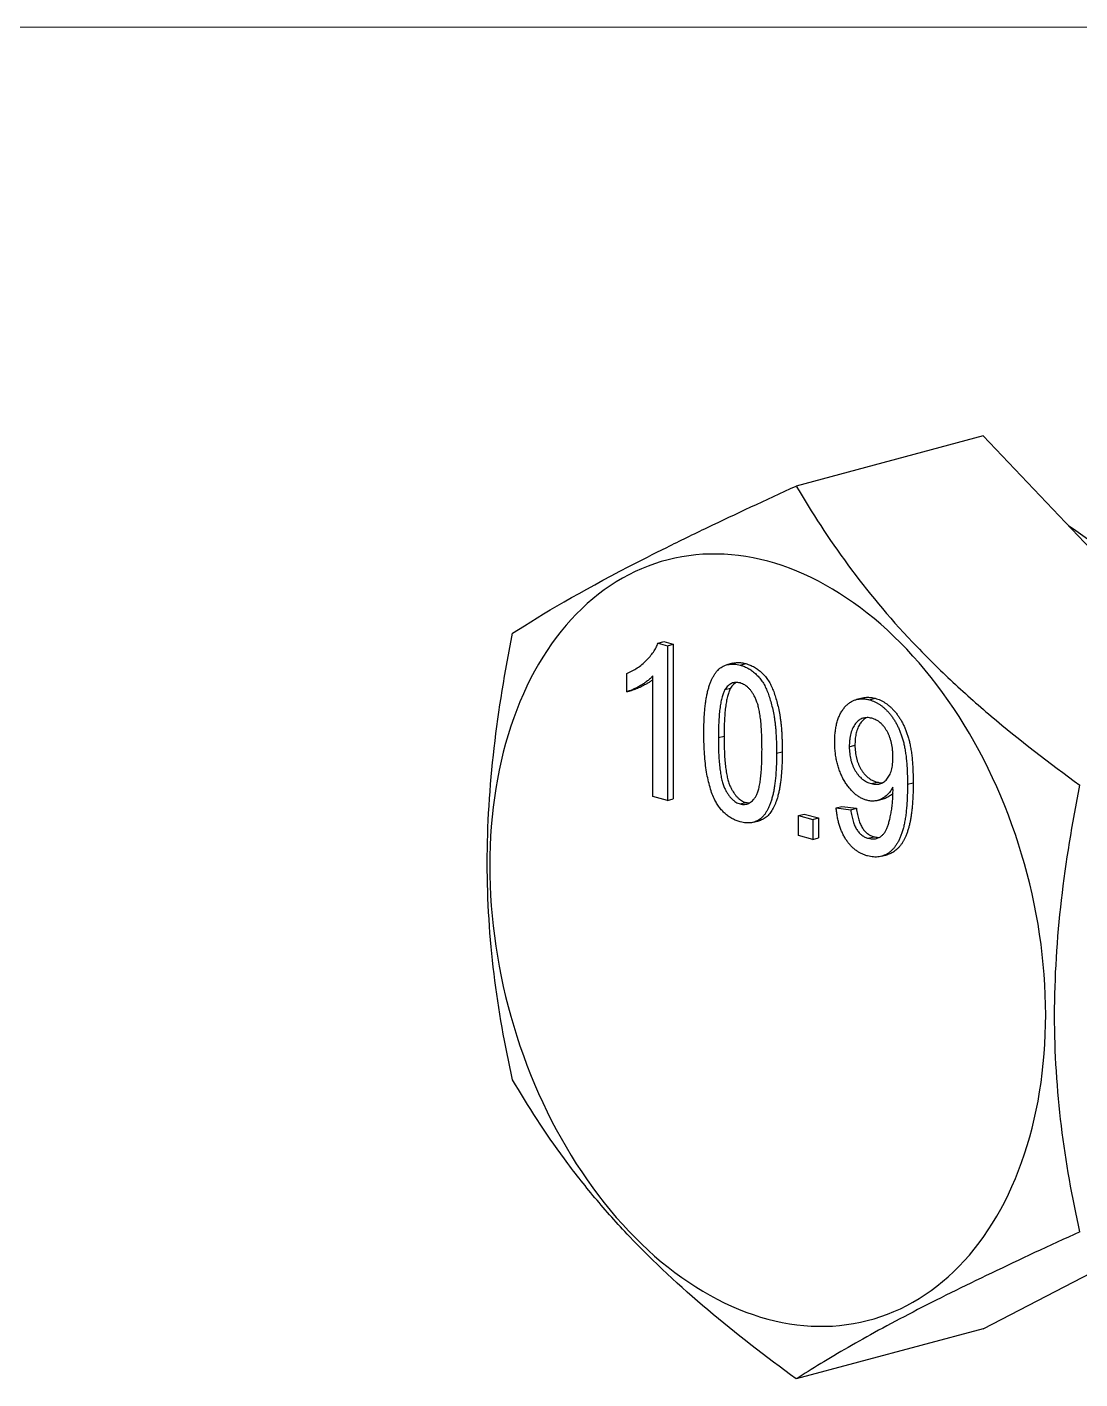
# Model space of a CAD drawing. Header units: millimetres. Extents: x 1.3 to 56, y 1.3 to 42.9.
# Drawn here: x 42.29 to 48.85, y 34.52 to 42.94 of the extents above; entities that cross this region are included whole.
import ezdxf

# ---------------------------------------------------------------- set-up
doc = ezdxf.new("R2010")
doc.units = ezdxf.units.MM
doc.header["$LTSCALE"] = 0.20493
doc.linetypes.add('SLD-Solid', pattern=[0])

msp = doc.modelspace()

# ---------------------------------------------------------------- linework, layer by layer
at = {"color": 7, "linetype": 'SLD-Solid', "lineweight": 18}
msp.add_line((55.9561, 42.9431), (1.3013, 42.9431), dxfattribs=at)
at = {"color": 7, "linetype": 'SLD-Solid', "lineweight": 25}
for p, q in [((48.2513, 40.3961), (47.0862, 40.084)), ((49.1352, 39.464), (48.2513, 40.3961)), ((46.2249, 39.1051), (46.2603, 39.1145)), ((46.2249, 39.1051), (46.2833, 39.0894)), ((46.2603, 39.1145), (46.3186, 39.0989)), ((46.2833, 39.0894), (46.3186, 39.0989)), ((46.2833, 39.0894), (46.2833, 38.126)), ((46.3186, 39.0989), (46.3186, 38.1355)), ((46.0294, 38.8027), (46.0294, 38.9166)), ((46.6887, 38.98), (46.6533, 38.9705)), ((46.7365, 38.968), (46.7719, 38.9775)), ((46.1926, 38.1503), (46.1926, 38.901)), ((46.6415, 38.8163), (46.6768, 38.8258)), ((46.0294, 38.8027), (46.0648, 38.8122)), ((47.4965, 38.7635), (47.4611, 38.754)), ((47.5425, 38.7521), (47.5778, 38.7615)), ((46.6006, 38.5165), (46.6359, 38.526)), ((46.9632, 38.419), (46.9985, 38.4285)), ((47.4164, 38.4595), (47.4518, 38.469)), ((47.5541, 38.2302), (47.5895, 38.2397)), ((47.779, 38.2265), (47.8144, 38.2359)), ((46.2833, 38.126), (46.1926, 38.1503)), ((46.2833, 38.126), (46.3186, 38.1355)), ((46.7365, 38.1034), (46.7719, 38.1129)), ((47.3348, 38.079), (47.3702, 38.0884)), ((47.3348, 38.079), (47.4255, 38.067)), ((47.3702, 38.0884), (47.4608, 38.0765)), ((47.4255, 38.067), (47.4608, 38.0765)), ((47.5929, 38.1255), (47.6283, 38.1349)), ((46.8191, 37.9895), (46.8544, 37.999)), ((47.0991, 38.0309), (47.1345, 38.0404)), ((47.0991, 38.0309), (47.1898, 38.0066)), ((47.0991, 37.9074), (47.0991, 38.0309)), ((47.1345, 38.0404), (47.2251, 38.0161)), ((47.1898, 38.0066), (47.2251, 38.0161)), ((47.1898, 38.0066), (47.1898, 37.8831)), ((47.2251, 38.0161), (47.2251, 37.8926)), ((47.1898, 37.8831), (47.0991, 37.9074)), ((47.5348, 37.8895), (47.5702, 37.899)), ((47.1898, 37.8831), (47.2251, 37.8926)), ((47.618, 37.778), (47.6533, 37.7875)), ((48.2513, 34.8338), (49.1352, 35.2923)), ((48.2513, 34.8338), (47.0862, 34.5217))]:
    msp.add_line(p, q, dxfattribs=at)
at = {"color": 7, "linetype": 'SLD-Solid', "lineweight": 25, "flags": 128}
msp.add_lwpolyline([(48.6402, 36.7909), (48.6396, 36.8529), (48.6379, 36.9151), (48.6349, 36.9775), (48.6307, 37.0402), (48.6254, 37.103), (48.6189, 37.1659), (48.6112, 37.2288), (48.6024, 37.2918), (48.5924, 37.3548), (48.5812, 37.4176), (48.5689, 37.4804), (48.5554, 37.543), (48.5409, 37.6055), (48.5252, 37.6676), (48.5084, 37.7295), (48.4905, 37.7911), (48.4715, 37.8523), (48.4514, 37.9131), (48.4303, 37.9734), (48.4081, 38.0333), (48.385, 38.0926), (48.3608, 38.1514), (48.3356, 38.2095), (48.3094, 38.267), (48.2822, 38.3237), (48.2542, 38.3798), (48.2252, 38.4351), (48.1953, 38.4895), (48.1645, 38.5432), (48.1328, 38.5959), (48.1003, 38.6477), (48.067, 38.6986), (48.0329, 38.7485), (47.9981, 38.7973), (47.9625, 38.8451), (47.9261, 38.8918), (47.8891, 38.9374), (47.8514, 38.9818), (47.813, 39.0251), (47.774, 39.0671), (47.7345, 39.1079), (47.6943, 39.1475), (47.6537, 39.1857), (47.6125, 39.2226), (47.5708, 39.2581), (47.5287, 39.2923), (47.4861, 39.3251), (47.4432, 39.3565), (47.3999, 39.3864), (47.3562, 39.4149), (47.3123, 39.4419), (47.268, 39.4673), (47.2236, 39.4913), (47.1789, 39.5138), (47.134, 39.5347), (47.0889, 39.554), (47.0438, 39.5717), (46.9985, 39.5879), (46.9532, 39.6025), (46.9079, 39.6154), (46.8625, 39.6268), (46.8172, 39.6365), (46.7719, 39.6446), (46.7268, 39.651), (46.6817, 39.6558), (46.6369, 39.659), (46.5922, 39.6605), (46.5477, 39.6603), (46.5035, 39.6586), (46.4595, 39.6551), (46.4158, 39.65), (46.3725, 39.6433), (46.3296, 39.635), (46.287, 39.625), (46.2449, 39.6134), (46.2032, 39.6001), (46.1621, 39.5853), (46.1214, 39.5689), (46.0813, 39.5508), (46.0417, 39.5313), (46.0027, 39.5101), (45.9643, 39.4874), (45.9266, 39.4632), (45.8896, 39.4374), (45.8533, 39.4102), (45.8176, 39.3815), (45.7828, 39.3513), (45.7487, 39.3197), (45.7154, 39.2867), (45.6829, 39.2523), (45.6512, 39.2165), (45.6205, 39.1794), (45.5906, 39.1409), (45.5616, 39.1012), (45.5335, 39.0602), (45.5063, 39.0179), (45.4802, 38.9745), (45.455, 38.9298), (45.4308, 38.8841), (45.4076, 38.8372), (45.3854, 38.7892), (45.3643, 38.7402), (45.3443, 38.6901), (45.3253, 38.6391), (45.3074, 38.5871), (45.2906, 38.5342), (45.2749, 38.4805), (45.2603, 38.4258), (45.2468, 38.3704), (45.2345, 38.3143), (45.2234, 38.2574), (45.2134, 38.1998), (45.2045, 38.1415), (45.1968, 38.0827), (45.1903, 38.0233), (45.185, 37.9633), (45.1808, 37.9029), (45.1779, 37.8421), (45.1761, 37.7808), (45.1755, 37.7192), (45.1761, 37.6572), (45.1779, 37.595), (45.1808, 37.5325), (45.185, 37.4699), (45.1903, 37.4071), (45.1968, 37.3442), (45.2045, 37.2812), (45.2134, 37.2183), (45.2234, 37.1553), (45.2345, 37.0924), (45.2468, 37.0297), (45.2603, 36.9671), (45.2749, 36.9046), (45.2906, 36.8425), (45.3074, 36.7806), (45.3253, 36.719), (45.3443, 36.6578), (45.3643, 36.597), (45.3854, 36.5366), (45.4076, 36.4768), (45.4308, 36.4175), (45.455, 36.3587), (45.4802, 36.3006), (45.5063, 36.2431), (45.5335, 36.1863), (45.5616, 36.1303), (45.5906, 36.075), (45.6205, 36.0206), (45.6512, 35.9669), (45.6829, 35.9142), (45.7154, 35.8624), (45.7487, 35.8115), (45.7828, 35.7616), (45.8176, 35.7128), (45.8533, 35.665), (45.8896, 35.6183), (45.9266, 35.5727), (45.9643, 35.5282), (46.0027, 35.485), (46.0417, 35.443), (46.0813, 35.4022), (46.1214, 35.3626), (46.1621, 35.3244), (46.2032, 35.2875), (46.2449, 35.2519), (46.287, 35.2178), (46.3296, 35.185), (46.3725, 35.1536), (46.4158, 35.1237), (46.4595, 35.0952), (46.5035, 35.0682), (46.5477, 35.0427), (46.5922, 35.0188), (46.6369, 34.9963), (46.6817, 34.9754), (46.7268, 34.9561), (46.7719, 34.9384), (46.8172, 34.9222), (46.8625, 34.9076), (46.9079, 34.8947), (46.9532, 34.8833), (46.9985, 34.8736), (47.0438, 34.8655), (47.0889, 34.8591), (47.134, 34.8543), (47.1789, 34.8511), (47.2236, 34.8496), (47.268, 34.8497), (47.3123, 34.8515), (47.3562, 34.855), (47.3999, 34.86), (47.4432, 34.8668), (47.4861, 34.8751), (47.5287, 34.8851), (47.5708, 34.8967), (47.6125, 34.91), (47.6537, 34.9248), (47.6943, 34.9412), (47.7345, 34.9592), (47.774, 34.9788), (47.813, 35), (47.8514, 35.0227), (47.8891, 35.0469), (47.9261, 35.0727), (47.9625, 35.0999), (47.9981, 35.1286), (48.0329, 35.1588), (48.067, 35.1904), (48.1003, 35.2234), (48.1328, 35.2578), (48.1645, 35.2936), (48.1953, 35.3307), (48.2252, 35.3692), (48.2542, 35.4089), (48.2822, 35.4499), (48.3094, 35.4922), (48.3356, 35.5356), (48.3608, 35.5802), (48.385, 35.626), (48.4081, 35.6729), (48.4303, 35.7209), (48.4514, 35.7699), (48.4715, 35.82), (48.4905, 35.871), (48.5084, 35.923), (48.5252, 35.9759), (48.5409, 36.0296), (48.5554, 36.0842), (48.5689, 36.1397), (48.5812, 36.1958), (48.5924, 36.2527), (48.6024, 36.3103), (48.6112, 36.3685), (48.6189, 36.4274), (48.6254, 36.4868), (48.6307, 36.5467), (48.6349, 36.6072), (48.6379, 36.668), (48.6396, 36.7293), (48.6402, 36.7909)], dxfattribs=at)
at = {"color": 7, "linetype": 'SLD-Solid', "lineweight": 25}
msp.add_arc((47.3584, 37.6971), 2.5696, 30.61531, 56.34239, dxfattribs=at)
for points, knots in [([(45.3184, 39.167), (45.5109, 39.2909), (45.7424, 39.4264), (46.1178, 39.6213), (46.197, 39.6614), (46.3607, 39.7427), (46.4456, 39.7841), (46.708, 39.9099), (46.8935, 39.9961), (47.0862, 40.084)], [0, 0, 0, 0, 0.5, 0.5, 0.625, 0.625, 0.75, 0.75, 1, 1, 1, 1]), ([(47.0862, 40.084), (47.2786, 39.7538), (47.5101, 39.4284), (47.8855, 39.0321), (47.9647, 38.9535), (48.1285, 38.7998), (48.2133, 38.7245), (48.4758, 38.5023), (48.6612, 38.3593), (48.8539, 38.2198)], [0, 0, 0, 0, 0.5, 0.5, 0.625, 0.625, 0.75, 0.75, 1, 1, 1, 1]), ([(45.3184, 36.3858), (45.2704, 36.5995), (45.2303, 36.8203), (45.1754, 37.2697), (45.1605, 37.4993), (45.1606, 37.97), (45.1759, 38.2125), (45.2312, 38.6911), (45.2708, 38.9294), (45.3184, 39.167)], [0, 0, 0, 0, 0.25, 0.25, 0.5, 0.5, 0.75, 0.75, 1, 1, 1, 1]), ([(46.0294, 38.9166), (46.0408, 38.9215), (46.0631, 38.9312), (46.0946, 38.9498), (46.1241, 38.9712), (46.151, 38.9956), (46.175, 39.0215), (46.1953, 39.0486), (46.2123, 39.0758), (46.2208, 39.0956), (46.2249, 39.1051)], [0, 0, 0, 0, 0.142657, 0.281169, 0.416977, 0.550852, 0.678364, 0.795032, 0.901998, 1, 1, 1, 1]), ([(46.5099, 38.5404), (46.51, 38.5542), (46.5102, 38.5811), (46.5113, 38.6203), (46.5132, 38.6572), (46.5161, 38.6919), (46.5195, 38.7245), (46.524, 38.7548), (46.529, 38.7831), (46.535, 38.8091), (46.5416, 38.8333), (46.5491, 38.8555), (46.5575, 38.8757), (46.5665, 38.8942), (46.5764, 38.9105), (46.5868, 38.9254), (46.5982, 38.938), (46.6104, 38.9489), (46.6234, 38.9579), (46.6372, 38.9649), (46.6517, 38.9705), (46.6672, 38.9735), (46.6834, 38.975), (46.7004, 38.9748), (46.7182, 38.9725), (46.7303, 38.9695), (46.7365, 38.968)], [0, 0, 0, 0, 0.063114, 0.123615, 0.180974, 0.235261, 0.287101, 0.336031, 0.382382, 0.426334, 0.468211, 0.50825, 0.546628, 0.58365, 0.618994, 0.653583, 0.687156, 0.720422, 0.75323, 0.78626, 0.819504, 0.853545, 0.888308, 0.923996, 0.96135, 1, 1, 1, 1]), ([(46.6887, 38.9798), (46.6903, 38.9803), (46.6961, 38.982), (46.7064, 38.9833), (46.7193, 38.9844), (46.7324, 38.9843), (46.7455, 38.9831), (46.7587, 38.9807), (46.7675, 38.9785), (46.7719, 38.9775)], [0, 0, 0, 0, 0.061131, 0.219537, 0.377878, 0.533407, 0.688962, 0.84446, 1, 1, 1, 1]), ([(46.7365, 38.968), (46.7456, 38.9652), (46.7635, 38.9597), (46.7895, 38.9469), (46.814, 38.9303), (46.8371, 38.9107), (46.8582, 38.888), (46.8771, 38.8622), (46.8935, 38.8335), (46.9072, 38.8019), (46.9192, 38.7677), (46.9299, 38.7307), (46.9396, 38.691), (46.9464, 38.6558), (46.9513, 38.6258), (46.9546, 38.6013), (46.9573, 38.575), (46.9593, 38.5471), (46.961, 38.5174), (46.9623, 38.4862), (46.963, 38.4532), (46.9631, 38.4306), (46.9632, 38.419)], [0, 0, 0, 0, 0.056724, 0.111437, 0.164368, 0.216435, 0.267641, 0.31736, 0.367473, 0.41821, 0.471404, 0.527966, 0.588061, 0.652134, 0.686345, 0.723264, 0.76261, 0.804739, 0.84943, 0.896711, 0.94689, 1, 1, 1, 1]), ([(46.7719, 38.9775), (46.781, 38.9747), (46.7988, 38.9692), (46.8249, 38.9564), (46.8494, 38.9398), (46.8724, 38.9202), (46.8936, 38.8975), (46.9124, 38.8716), (46.9288, 38.843), (46.9426, 38.8113), (46.9546, 38.7771), (46.9653, 38.7402), (46.9749, 38.7004), (46.9818, 38.6653), (46.9867, 38.6353), (46.9899, 38.6107), (46.9926, 38.5844), (46.9947, 38.5565), (46.9964, 38.5269), (46.9977, 38.4956), (46.9983, 38.4626), (46.9985, 38.4401), (46.9985, 38.4285)], [0, 0, 0, 0, 0.056724, 0.111437, 0.164368, 0.216435, 0.267641, 0.31736, 0.367473, 0.41821, 0.471404, 0.527966, 0.588061, 0.652134, 0.686345, 0.723264, 0.76261, 0.804739, 0.84943, 0.896711, 0.94689, 1, 1, 1, 1]), ([(46.1926, 38.901), (46.1874, 38.8956), (46.1765, 38.8842), (46.1582, 38.869), (46.1377, 38.854), (46.1154, 38.8403), (46.0926, 38.8279), (46.0706, 38.8172), (46.0498, 38.8087), (46.036, 38.8046), (46.0294, 38.8027)], [0, 0, 0, 0, 0.11167, 0.232094, 0.362743, 0.502558, 0.641525, 0.771098, 0.890162, 1, 1, 1, 1]), ([(46.1926, 38.8781), (46.1877, 38.8744), (46.1769, 38.8662), (46.1597, 38.8551), (46.1425, 38.8452), (46.1263, 38.8366), (46.1114, 38.8293), (46.0962, 38.8225), (46.0807, 38.8168), (46.0701, 38.8137), (46.0648, 38.8122)], [0, 0, 0, 0, 0.1255537, 0.2730392, 0.4205453, 0.536433, 0.6523218, 0.7682273, 0.8841043, 1, 1, 1, 1]), ([(46.6768, 38.8258), (46.6735, 38.819), (46.6664, 38.8047), (46.6584, 38.7786), (46.6514, 38.7483), (46.6456, 38.7132), (46.6414, 38.6731), (46.6381, 38.6284), (46.6364, 38.5789), (46.6361, 38.5441), (46.6359, 38.526)], [0, 0, 0, 0, 0.083888, 0.177154, 0.282514, 0.3994, 0.529491, 0.672802, 0.829536, 1, 1, 1, 1]), ([(46.7355, 38.8571), (46.7309, 38.8582), (46.7216, 38.8603), (46.7081, 38.8608), (46.6953, 38.859), (46.683, 38.8551), (46.6716, 38.8485), (46.6607, 38.8403), (46.6506, 38.8293), (46.6446, 38.8207), (46.6415, 38.8163)], [0, 0, 0, 0, 0.127665, 0.251739, 0.372753, 0.492147, 0.61407, 0.737197, 0.865607, 1, 1, 1, 1]), ([(46.7114, 38.8603), (46.7082, 38.8584), (46.7018, 38.8544), (46.6927, 38.8464), (46.6844, 38.8366), (46.6794, 38.8294), (46.6768, 38.8258)], [0, 0, 0, 0, 0.234996, 0.489923, 0.744986, 1, 1, 1, 1]), ([(46.8725, 38.4437), (46.8724, 38.4618), (46.8723, 38.4966), (46.8704, 38.5468), (46.8675, 38.5926), (46.8635, 38.6339), (46.8582, 38.6708), (46.8518, 38.7033), (46.8441, 38.7314), (46.835, 38.7555), (46.8249, 38.7759), (46.8143, 38.794), (46.803, 38.8101), (46.7908, 38.8238), (46.7781, 38.8357), (46.7645, 38.8451), (46.7503, 38.8525), (46.7405, 38.8555), (46.7355, 38.8571)], [0, 0, 0, 0, 0.115629, 0.221541, 0.317048, 0.403151, 0.480181, 0.547649, 0.607036, 0.658652, 0.705723, 0.749804, 0.792587, 0.833874, 0.874768, 0.915223, 0.956881, 1, 1, 1, 1]), ([(46.6415, 38.8163), (46.6381, 38.8095), (46.631, 38.7952), (46.623, 38.7692), (46.616, 38.7389), (46.6102, 38.7037), (46.606, 38.6637), (46.6027, 38.619), (46.601, 38.5694), (46.6007, 38.5346), (46.6006, 38.5165)], [0, 0, 0, 0, 0.083888, 0.177154, 0.282514, 0.3994, 0.529491, 0.672802, 0.829536, 1, 1, 1, 1]), ([(47.3258, 38.4903), (47.326, 38.502), (47.3263, 38.5248), (47.3292, 38.5576), (47.3339, 38.5881), (47.3409, 38.6161), (47.3494, 38.6421), (47.3602, 38.6657), (47.3728, 38.6871), (47.3873, 38.706), (47.4032, 38.7222), (47.4201, 38.7359), (47.4382, 38.746), (47.4571, 38.7534), (47.4771, 38.7578), (47.498, 38.7591), (47.5199, 38.7574), (47.5349, 38.7538), (47.5425, 38.7521)], [0, 0, 0, 0, 0.071979, 0.140804, 0.206995, 0.270744, 0.333277, 0.394655, 0.456267, 0.517908, 0.579409, 0.639096, 0.697997, 0.756327, 0.815078, 0.874889, 0.936313, 1, 1, 1, 1]), ([(47.4965, 38.7634), (47.5008, 38.7645), (47.5094, 38.7666), (47.5228, 38.768), (47.5364, 38.7682), (47.5501, 38.7672), (47.564, 38.7648), (47.5732, 38.7626), (47.5778, 38.7615)], [0, 0, 0, 0, 0.165521, 0.332424, 0.499338, 0.666262, 0.833086, 1, 1, 1, 1]), ([(47.5425, 38.7521), (47.548, 38.7504), (47.559, 38.7472), (47.5754, 38.7405), (47.5913, 38.732), (47.607, 38.7226), (47.6221, 38.7112), (47.637, 38.6988), (47.6515, 38.6846), (47.6655, 38.6691), (47.6792, 38.6525), (47.6918, 38.6342), (47.7037, 38.6152), (47.7149, 38.5951), (47.7248, 38.5735), (47.7343, 38.5511), (47.7427, 38.5275), (47.7505, 38.5027), (47.7574, 38.4761), (47.7631, 38.4474), (47.768, 38.4163), (47.7721, 38.3828), (47.7751, 38.347), (47.7774, 38.3089), (47.7788, 38.2684), (47.779, 38.2407), (47.779, 38.2265)], [0, 0, 0, 0, 0.0354454, 0.0704536, 0.105253, 0.1396203, 0.1738995, 0.2080903, 0.2428936, 0.2783597, 0.3139792, 0.3494143, 0.3849565, 0.4207877, 0.4571838, 0.4942227, 0.5321604, 0.5711761, 0.6122833, 0.6564522, 0.7042686, 0.7558871, 0.8110927, 0.8700306, 0.9330805, 1, 1, 1, 1]), ([(47.5778, 38.7615), (47.5834, 38.7599), (47.5944, 38.7567), (47.6107, 38.75), (47.6267, 38.7415), (47.6424, 38.7321), (47.6575, 38.7207), (47.6724, 38.7083), (47.6868, 38.6941), (47.7009, 38.6786), (47.7146, 38.662), (47.7271, 38.6437), (47.7391, 38.6247), (47.7502, 38.6045), (47.7602, 38.583), (47.7696, 38.5606), (47.7781, 38.537), (47.7858, 38.5121), (47.7927, 38.4856), (47.7984, 38.4568), (47.8034, 38.4257), (47.8075, 38.3923), (47.8105, 38.3565), (47.8127, 38.3183), (47.8142, 38.2778), (47.8143, 38.2502), (47.8144, 38.2359)], [0, 0, 0, 0, 0.0354454, 0.0704536, 0.105253, 0.1396203, 0.1738995, 0.2080903, 0.2428936, 0.2783597, 0.3139792, 0.3494143, 0.3849565, 0.4207877, 0.4571838, 0.4942227, 0.5321604, 0.5711761, 0.6122833, 0.6564522, 0.7042686, 0.7558871, 0.8110927, 0.8700306, 0.9330805, 1, 1, 1, 1]), ([(47.5564, 38.6372), (47.5514, 38.6383), (47.5416, 38.6405), (47.5273, 38.6418), (47.5137, 38.6404), (47.5008, 38.6373), (47.4883, 38.6325), (47.4769, 38.6248), (47.4659, 38.6157), (47.4558, 38.6043), (47.4465, 38.5913), (47.4384, 38.5769), (47.4316, 38.5608), (47.4261, 38.5433), (47.4217, 38.5245), (47.4186, 38.5042), (47.4167, 38.4824), (47.4165, 38.4673), (47.4164, 38.4595)], [0, 0, 0, 0, 0.062948, 0.124007, 0.182833, 0.241005, 0.299119, 0.357414, 0.41699, 0.47839, 0.540115, 0.601899, 0.664038, 0.727199, 0.791611, 0.858199, 0.927503, 1, 1, 1, 1]), ([(47.5236, 38.6412), (47.5227, 38.6407), (47.5184, 38.6387), (47.5113, 38.6334), (47.5022, 38.626), (47.4939, 38.617), (47.4862, 38.6071), (47.479, 38.5958), (47.4723, 38.5831), (47.4665, 38.5688), (47.4617, 38.5535), (47.4578, 38.5376), (47.455, 38.5211), (47.453, 38.504), (47.452, 38.4866), (47.4518, 38.4748), (47.4518, 38.469)], [0, 0, 0, 0, 0.018572, 0.089059, 0.159518, 0.229971, 0.300445, 0.370903, 0.449542, 0.528177, 0.606814, 0.685457, 0.764082, 0.842742, 0.921355, 1, 1, 1, 1]), ([(47.6884, 38.3959), (47.6883, 38.4036), (47.6881, 38.4187), (47.6863, 38.4411), (47.6835, 38.4625), (47.6796, 38.4831), (47.6743, 38.5027), (47.6681, 38.5215), (47.6606, 38.5393), (47.652, 38.5561), (47.6426, 38.5717), (47.6324, 38.5858), (47.6216, 38.5984), (47.6098, 38.6092), (47.5975, 38.6188), (47.5844, 38.6265), (47.5707, 38.633), (47.5612, 38.6358), (47.5564, 38.6372)], [0, 0, 0, 0, 0.075226, 0.146422, 0.214623, 0.279686, 0.342978, 0.404621, 0.465794, 0.52597, 0.585781, 0.643221, 0.700742, 0.757905, 0.815984, 0.874641, 0.936044, 1, 1, 1, 1]), ([(46.5786, 38.1274), (46.573, 38.1399), (46.5614, 38.1657), (46.5479, 38.208), (46.5359, 38.2539), (46.5264, 38.3038), (46.519, 38.3575), (46.5136, 38.4152), (46.5106, 38.4766), (46.5101, 38.5187), (46.5099, 38.5404)], [0, 0, 0, 0, 0.097421, 0.200886, 0.311172, 0.429798, 0.55774, 0.694715, 0.84213, 1, 1, 1, 1]), ([(46.6006, 38.5165), (46.6006, 38.498), (46.6008, 38.4625), (46.6026, 38.4113), (46.6057, 38.3648), (46.6098, 38.323), (46.6152, 38.2858), (46.622, 38.2533), (46.6297, 38.2253), (46.6391, 38.2018), (46.6495, 38.1819), (46.6602, 38.1643), (46.6715, 38.1488), (46.6833, 38.1352), (46.6959, 38.124), (46.7089, 38.1148), (46.7226, 38.1078), (46.7318, 38.1049), (46.7365, 38.1034)], [0, 0, 0, 0, 0.118406, 0.226654, 0.324092, 0.411705, 0.489026, 0.556909, 0.616233, 0.667349, 0.713512, 0.757697, 0.799493, 0.839976, 0.879886, 0.919149, 0.959227, 1, 1, 1, 1]), ([(46.6359, 38.526), (46.636, 38.5074), (46.6362, 38.4719), (46.638, 38.4208), (46.6411, 38.3742), (46.6452, 38.3324), (46.6506, 38.2953), (46.6574, 38.2628), (46.665, 38.2347), (46.6745, 38.2112), (46.6849, 38.1914), (46.6956, 38.1738), (46.7069, 38.1583), (46.7187, 38.1447), (46.7312, 38.1335), (46.7443, 38.1242), (46.7579, 38.1173), (46.7672, 38.1143), (46.7719, 38.1129)], [0, 0, 0, 0, 0.118406, 0.226654, 0.324092, 0.411705, 0.489026, 0.556909, 0.616233, 0.667349, 0.713512, 0.757697, 0.799493, 0.839976, 0.879886, 0.919149, 0.959227, 1, 1, 1, 1]), ([(47.5265, 38.1264), (47.5196, 38.1285), (47.506, 38.1326), (47.4861, 38.1422), (47.4669, 38.1538), (47.4487, 38.1683), (47.4312, 38.185), (47.4144, 38.2042), (47.3986, 38.2258), (47.3837, 38.2497), (47.3701, 38.2755), (47.3582, 38.3026), (47.3482, 38.3311), (47.3399, 38.3606), (47.3336, 38.3914), (47.3291, 38.4234), (47.3262, 38.4567), (47.3259, 38.479), (47.3258, 38.4903)], [0, 0, 0, 0, 0.060968, 0.120017, 0.177681, 0.234849, 0.292303, 0.350848, 0.410192, 0.472132, 0.534617, 0.597089, 0.65941, 0.723004, 0.788326, 0.855976, 0.926546, 1, 1, 1, 1]), ([(46.7365, 38.1034), (46.7412, 38.1024), (46.7505, 38.1004), (46.7642, 38.0999), (46.7772, 38.1024), (46.7897, 38.107), (46.8016, 38.1139), (46.8128, 38.1235), (46.8236, 38.1353), (46.8339, 38.1498), (46.8433, 38.1683), (46.8511, 38.1922), (46.8578, 38.2211), (46.8632, 38.2554), (46.8674, 38.2949), (46.8704, 38.3397), (46.8723, 38.3898), (46.8724, 38.4252), (46.8725, 38.4437)], [0, 0, 0, 0, 0.0407818, 0.0808696, 0.1202682, 0.1601869, 0.2004597, 0.2422652, 0.2864593, 0.3329521, 0.3844305, 0.4433891, 0.5116815, 0.58902, 0.6762452, 0.7737052, 0.8815678, 1, 1, 1, 1]), ([(46.9632, 38.419), (46.9631, 38.4053), (46.9629, 38.3786), (46.9618, 38.3397), (46.9598, 38.3031), (46.9572, 38.2685), (46.9534, 38.2361), (46.9493, 38.2057), (46.9442, 38.1775), (46.9382, 38.1515), (46.9315, 38.1274), (46.9242, 38.1052), (46.9161, 38.0848), (46.9069, 38.0665), (46.8971, 38.0499), (46.8867, 38.0351), (46.8753, 38.0222), (46.863, 38.0114), (46.8501, 38.0022), (46.8363, 37.995), (46.8217, 37.99), (46.8063, 37.9864), (46.79, 37.9851), (46.7729, 37.9854), (46.755, 37.9877), (46.7428, 37.9907), (46.7365, 37.9922)], [0, 0, 0, 0, 0.062874, 0.122837, 0.179657, 0.23396, 0.285595, 0.334513, 0.380905, 0.424895, 0.466529, 0.506488, 0.545032, 0.581831, 0.617448, 0.652067, 0.68588, 0.719175, 0.752182, 0.78524, 0.818656, 0.852548, 0.887626, 0.923635, 0.961022, 1, 1, 1, 1]), ([(46.9985, 38.4285), (46.9984, 38.4163), (46.9983, 38.3919), (46.9974, 38.3555), (46.9955, 38.3195), (46.9931, 38.2837), (46.9894, 38.251), (46.9855, 38.2212), (46.981, 38.1943), (46.9753, 38.168), (46.9686, 38.1425), (46.9615, 38.1203), (46.9543, 38.1012), (46.947, 38.0852), (46.939, 38.0702), (46.9302, 38.056), (46.9206, 38.0428), (46.91, 38.0311), (46.8985, 38.021), (46.8868, 38.0125), (46.8748, 38.006), (46.8641, 38.0017), (46.8571, 37.9999), (46.8544, 37.9991)], [0, 0, 0, 0, 0.067921, 0.135843, 0.203762, 0.271687, 0.339603, 0.392973, 0.446338, 0.499706, 0.553071, 0.606436, 0.644344, 0.682245, 0.720152, 0.758056, 0.79596, 0.833864, 0.871768, 0.909672, 0.943637, 0.977597, 1, 1, 1, 1]), ([(47.4164, 38.4595), (47.4165, 38.4525), (47.4167, 38.4388), (47.4187, 38.4184), (47.4213, 38.3987), (47.4256, 38.3796), (47.4307, 38.3612), (47.4374, 38.3436), (47.4449, 38.3265), (47.4537, 38.3104), (47.4634, 38.2952), (47.474, 38.2815), (47.4853, 38.2691), (47.4976, 38.2583), (47.5106, 38.249), (47.5244, 38.2411), (47.539, 38.2346), (47.549, 38.2317), (47.5541, 38.2302)], [0, 0, 0, 0, 0.068888, 0.135062, 0.198816, 0.260302, 0.321151, 0.381081, 0.440665, 0.501229, 0.561653, 0.620805, 0.680273, 0.740463, 0.801539, 0.864938, 0.931112, 1, 1, 1, 1]), ([(47.4518, 38.469), (47.4519, 38.462), (47.452, 38.4483), (47.454, 38.4278), (47.4567, 38.4081), (47.461, 38.3891), (47.4661, 38.3707), (47.4727, 38.3531), (47.4802, 38.336), (47.489, 38.3198), (47.4987, 38.3047), (47.5093, 38.291), (47.5207, 38.2786), (47.5329, 38.2678), (47.5459, 38.2585), (47.5597, 38.2505), (47.5743, 38.2441), (47.5844, 38.2412), (47.5895, 38.2397)], [0, 0, 0, 0, 0.068888, 0.135062, 0.198816, 0.260302, 0.321151, 0.381081, 0.440665, 0.501229, 0.561653, 0.620805, 0.680273, 0.740463, 0.801539, 0.864938, 0.931112, 1, 1, 1, 1]), ([(47.5541, 38.2302), (47.5589, 38.229), (47.5683, 38.2268), (47.582, 38.2256), (47.5951, 38.2264), (47.6076, 38.2289), (47.6194, 38.2332), (47.6305, 38.2397), (47.641, 38.2476), (47.6508, 38.2576), (47.6597, 38.2692), (47.6674, 38.2826), (47.674, 38.2975), (47.6791, 38.3141), (47.6833, 38.3323), (47.6862, 38.352), (47.6881, 38.3733), (47.6883, 38.3883), (47.6884, 38.3959)], [0, 0, 0, 0, 0.063563, 0.125106, 0.18459, 0.242461, 0.300129, 0.357723, 0.41608, 0.47569, 0.536327, 0.596502, 0.657833, 0.720774, 0.785645, 0.853598, 0.925126, 1, 1, 1, 1]), ([(47.5895, 38.2397), (47.5934, 38.2387), (47.6012, 38.2368), (47.6125, 38.2353), (47.6197, 38.2355), (47.6231, 38.2356)], [0, 0, 0, 0, 0.347303, 0.694509, 1, 1, 1, 1]), ([(47.8144, 38.2359), (47.8143, 38.2251), (47.8143, 38.2035), (47.8135, 38.1713), (47.8121, 38.1392), (47.8102, 38.1074), (47.8076, 38.0758), (47.8042, 38.0469), (47.8004, 38.0206), (47.7963, 37.9968), (47.7913, 37.9736), (47.7854, 37.9509), (47.7785, 37.9291), (47.771, 37.909), (47.763, 37.8909), (47.7546, 37.8746), (47.7455, 37.8593), (47.7355, 37.845), (47.7245, 37.8321), (47.7128, 37.8205), (47.7003, 37.8103), (47.6875, 37.8019), (47.6747, 37.795), (47.6635, 37.7903), (47.6561, 37.7884), (47.6533, 37.7876)], [0, 0, 0, 0, 0.0566247, 0.113245, 0.1698705, 0.2264936, 0.2831173, 0.3397402, 0.3842319, 0.428723, 0.4732139, 0.517705, 0.5621952, 0.6066861, 0.6446052, 0.6825244, 0.7204446, 0.7583632, 0.7962817, 0.8342015, 0.8721205, 0.9100376, 0.9440181, 0.9779907, 1, 1, 1, 1]), ([(47.6884, 38.2089), (47.684, 38.201), (47.6753, 38.1853), (47.6592, 38.1653), (47.6408, 38.1488), (47.6203, 38.1356), (47.5984, 38.1262), (47.5752, 38.1213), (47.5512, 38.1209), (47.5348, 38.1246), (47.5265, 38.1264)], [0, 0, 0, 0, 0.122355, 0.244513, 0.368378, 0.495353, 0.622625, 0.747621, 0.872377, 1, 1, 1, 1]), ([(47.779, 38.2265), (47.779, 38.2116), (47.7788, 38.1827), (47.7774, 38.1408), (47.7751, 38.1014), (47.7721, 38.0646), (47.768, 38.0303), (47.7631, 37.9986), (47.7573, 37.9695), (47.7505, 37.9429), (47.7428, 37.9185), (47.7343, 37.896), (47.7248, 37.8754), (47.7144, 37.8566), (47.7033, 37.8397), (47.6911, 37.8246), (47.6781, 37.8116), (47.6642, 37.8002), (47.6496, 37.7908), (47.6344, 37.7832), (47.6185, 37.7778), (47.602, 37.7744), (47.5849, 37.7724), (47.5672, 37.7728), (47.5489, 37.7752), (47.5364, 37.7781), (47.5302, 37.7796)], [0, 0, 0, 0, 0.064098, 0.124925, 0.18253, 0.236977, 0.288386, 0.336815, 0.382105, 0.425011, 0.465611, 0.504833, 0.542966, 0.579828, 0.615844, 0.651006, 0.685949, 0.720701, 0.755099, 0.789136, 0.823167, 0.857303, 0.891834, 0.927099, 0.963072, 1, 1, 1, 1]), ([(47.5348, 37.8895), (47.5409, 37.8882), (47.553, 37.8855), (47.5705, 37.8854), (47.5871, 37.8883), (47.6027, 37.8946), (47.617, 37.9036), (47.6295, 37.9154), (47.6403, 37.9295), (47.6492, 37.9466), (47.6568, 37.9669), (47.664, 37.9903), (47.6708, 38.0173), (47.6769, 38.0477), (47.6823, 38.0802), (47.6861, 38.1143), (47.6884, 38.1493), (47.6887, 38.1732), (47.6888, 38.1852)], [0, 0, 0, 0, 0.056112, 0.110437, 0.163431, 0.216631, 0.269251, 0.320303, 0.370171, 0.420516, 0.474888, 0.535919, 0.60388, 0.679277, 0.75872, 0.83817, 0.918786, 1, 1, 1, 1]), ([(47.6886, 38.1698), (47.6854, 38.1668), (47.6787, 38.1608), (47.6679, 38.153), (47.6564, 38.146), (47.6449, 38.1405), (47.6355, 38.1369), (47.63, 38.1355), (47.6283, 38.1351)], [0, 0, 0, 0, 0.178664, 0.369777, 0.560926, 0.752099, 0.923722, 1, 1, 1, 1]), ([(47.6888, 38.1852), (47.6888, 38.1885), (47.6887, 38.1964), (47.6885, 38.2043), (47.6884, 38.2089)], [0, 0, 0, 0, 0.417983, 1, 1, 1, 1]), ([(48.8539, 35.4386), (48.8059, 35.6523), (48.7657, 35.8731), (48.7108, 36.3225), (48.696, 36.5521), (48.696, 37.0228), (48.7113, 37.2653), (48.7666, 37.7439), (48.8063, 37.9822), (48.8539, 38.2198)], [0, 0, 0, 0, 0.25, 0.25, 0.5, 0.5, 0.75, 0.75, 1, 1, 1, 1]), ([(46.7365, 37.9922), (46.7284, 37.9947), (46.7124, 37.9996), (46.6891, 38.0101), (46.6673, 38.0233), (46.6467, 38.0388), (46.6275, 38.0572), (46.6098, 38.0781), (46.5931, 38.1013), (46.5835, 38.1186), (46.5786, 38.1274)], [0, 0, 0, 0, 0.137903, 0.268873, 0.395178, 0.517089, 0.636743, 0.756222, 0.876628, 1, 1, 1, 1]), ([(46.7719, 38.1129), (46.7755, 38.1121), (46.7826, 38.1106), (46.79, 38.1095), (46.7937, 38.1097), (46.7938, 38.1097)], [0, 0, 0, 0, 0.48786, 0.975709, 1, 1, 1, 1]), ([(47.5302, 37.7796), (47.5235, 37.7815), (47.5105, 37.7853), (47.4914, 37.7937), (47.4733, 37.8034), (47.4561, 37.8153), (47.4398, 37.8286), (47.4245, 37.8441), (47.4101, 37.8611), (47.3967, 37.8799), (47.3845, 37.9003), (47.3734, 37.9219), (47.3637, 37.945), (47.3554, 37.9693), (47.348, 37.9949), (47.3423, 38.0218), (47.3377, 38.05), (47.3358, 38.0691), (47.3348, 38.079)], [0, 0, 0, 0, 0.067625, 0.132308, 0.194443, 0.25509, 0.314636, 0.372972, 0.431331, 0.490552, 0.549528, 0.609188, 0.669148, 0.730673, 0.794052, 0.859845, 0.928211, 1, 1, 1, 1]), ([(47.4255, 38.067), (47.4263, 38.0605), (47.4279, 38.0478), (47.4315, 38.0294), (47.4351, 38.0122), (47.4398, 37.9962), (47.4447, 37.9813), (47.4502, 37.9676), (47.4564, 37.9551), (47.4653, 37.9401), (47.4778, 37.9236), (47.4952, 37.9082), (47.5144, 37.8959), (47.5279, 37.8917), (47.5348, 37.8895)], [0, 0, 0, 0, 0.082876, 0.160207, 0.233459, 0.301921, 0.366896, 0.42841, 0.487537, 0.543906, 0.653498, 0.763438, 0.877617, 1, 1, 1, 1]), ([(47.4608, 38.0765), (47.4617, 38.0699), (47.4632, 38.0573), (47.4668, 38.0389), (47.4705, 38.0217), (47.4751, 38.0057), (47.48, 37.9908), (47.4855, 37.977), (47.4918, 37.9646), (47.5006, 37.9496), (47.5132, 37.9331), (47.5306, 37.9177), (47.5497, 37.9054), (47.5632, 37.9012), (47.5702, 37.899)], [0, 0, 0, 0, 0.082876, 0.160207, 0.233459, 0.301921, 0.366896, 0.42841, 0.487537, 0.543906, 0.653498, 0.763438, 0.877617, 1, 1, 1, 1]), ([(47.5702, 37.899), (47.5741, 37.8981), (47.5818, 37.8964), (47.5928, 37.8949), (47.5997, 37.8952), (47.6028, 37.8953)], [0, 0, 0, 0, 0.3546698, 0.7088864, 1, 1, 1, 1]), ([(47.0862, 34.5217), (46.7013, 34.8003), (46.3469, 35.0927), (45.9709, 35.4889), (45.8991, 35.5695), (45.7641, 35.7308), (45.7007, 35.8119), (45.5207, 36.0562), (45.4148, 36.2205), (45.3184, 36.3858)], [0, 0, 0, 0, 0.5, 0.5, 0.625, 0.625, 0.75, 0.75, 1, 1, 1, 1]), ([(48.8539, 35.4386), (48.469, 35.2631), (48.1146, 35.0947), (47.7386, 34.8997), (47.6668, 34.8616), (47.5319, 34.7879), (47.4684, 34.7523), (47.2885, 34.6486), (47.1825, 34.5837), (47.0862, 34.5217)], [0, 0, 0, 0, 0.5, 0.5, 0.625, 0.625, 0.75, 0.75, 1, 1, 1, 1])]:
    msp.add_open_spline(points, degree=3, knots=knots, dxfattribs=at)

doc.saveas('drawing.dxf')
